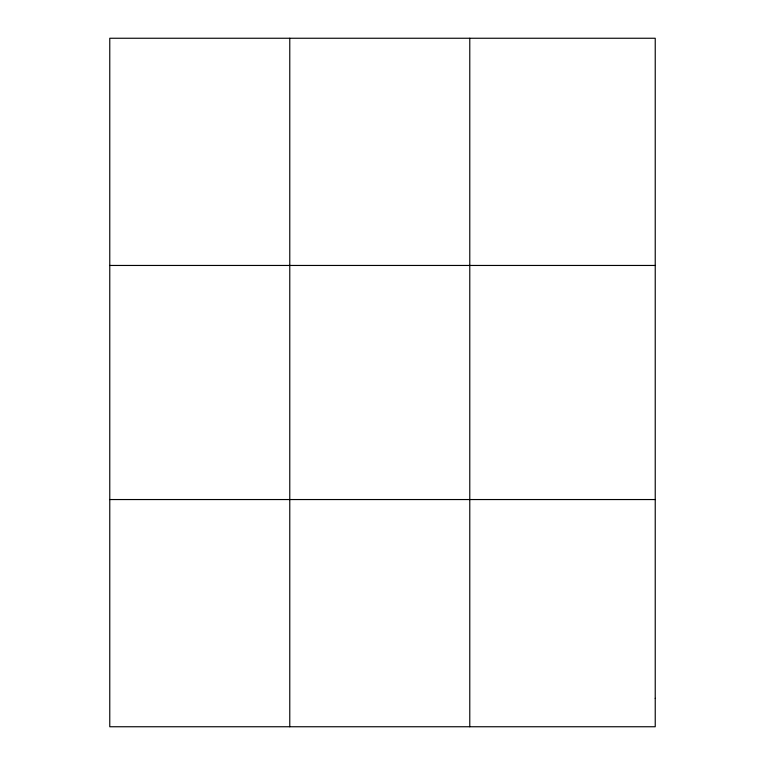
<?xml version="1.0" encoding="UTF-8"?>
<svg xmlns="http://www.w3.org/2000/svg" width="765" height="765" viewBox="0 0 765 765"><rect width="100%" height="100%" fill="white"/><g stroke="black" fill="none" stroke-linecap="round" stroke-linejoin="round"><path stroke-width="1.15" d="M289.772 38.25L289.772 726.75M469.777 38.25L469.777 726.75M109.768 265.455L655.232 265.455M109.768 499.545L655.232 499.545M655.232 698.349L655.232 726.75L109.768 726.75L109.768 38.25L655.232 38.25L655.232 698.349"/></g></svg>
